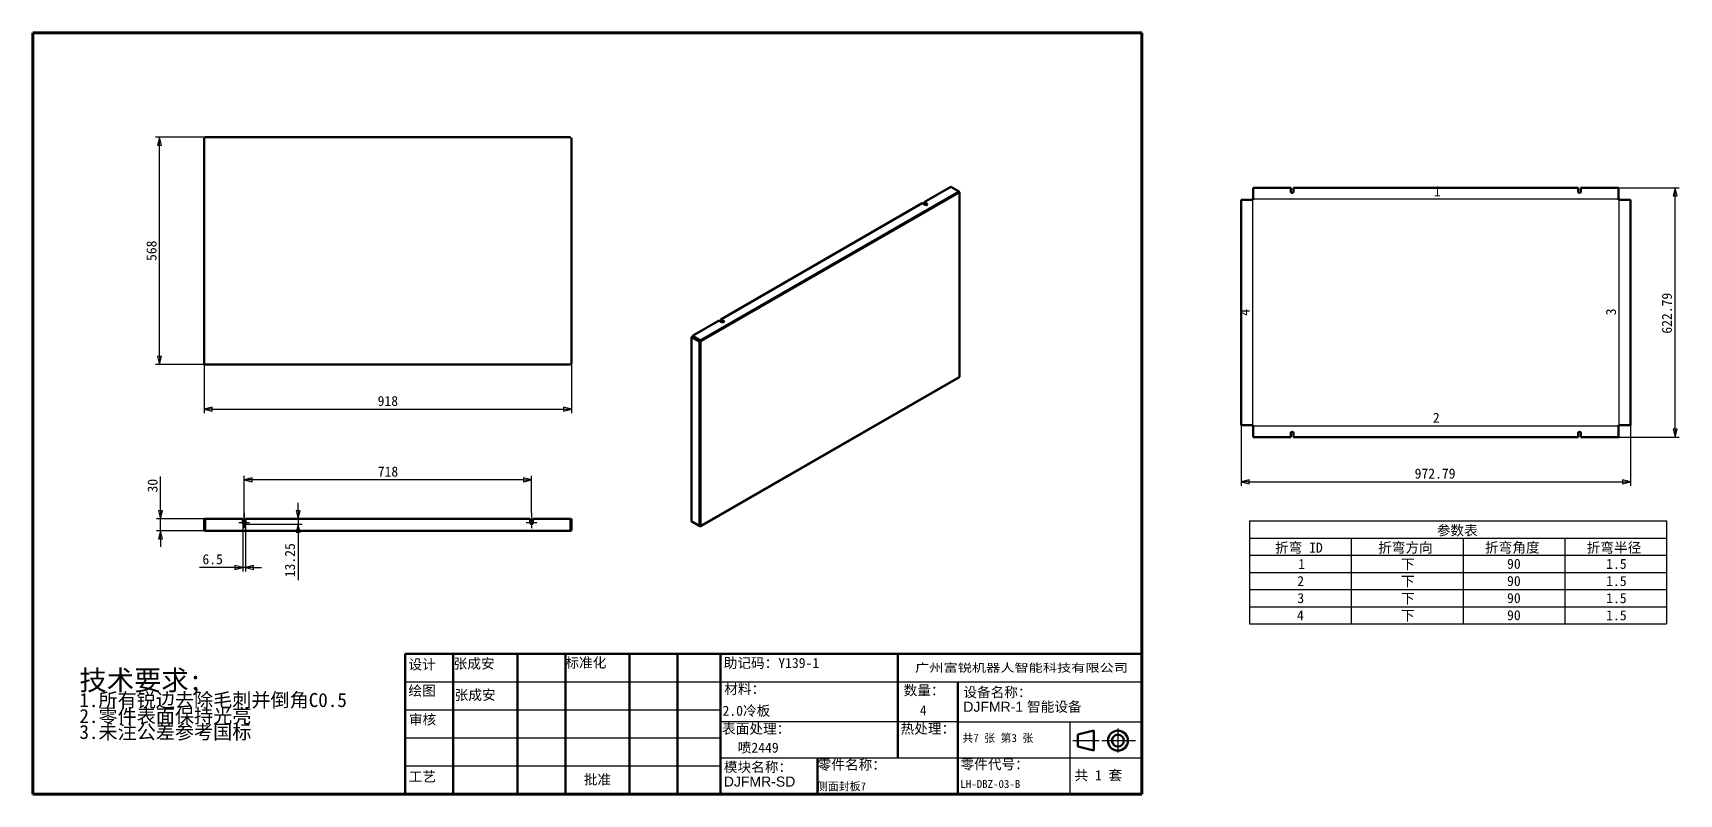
# Model space of a CAD drawing. Header units: millimetres. Extents: x 100 to 4212, y 100 to 2000.
import ezdxf
from ezdxf.enums import TextEntityAlignment as Align

# ---------------------------------------------------------------- set-up
doc = ezdxf.new("R2010")
doc.units = ezdxf.units.MM
doc.header["$LTSCALE"] = 10
doc.linetypes.add('CHAIN', pattern=[0.3543, 0.2362, -0.0295, 0.0591, -0.0295])
for name, color, linetype, lineweight in [('中心标记 (ISO)', 1, 'Continuous', 25), ('中心线 (ISO)', 1, 'Continuous', 25), ('可见 (ISO)', 7, 'Continuous', 50), ('可见窄的 (ISO)', 7, 'Continuous', 35), ('图框 (ISO)', 7, 'Continuous', 70), ('尺寸 (ISO)', 5, 'Continuous', 25), ('标题 (ISO)', 7, 'Continuous', 50), ('符号 (ISO)', 7, 'Continuous', 25)]:
    doc.layers.add(name, color=color, linetype=linetype, lineweight=lineweight)
doc.styles.add('文本样式126', font='', dxfattribs={"width": 1.3})
doc.styles.add('文本样式19', font='tahoma.ttf')
doc.styles.add('文本样式91', font='')
doc.styles.add('注释文本 (ISO)', font='')
doc.styles.get('文本样式126').set_extended_font_data('FangSong')
doc.styles.get('文本样式91').set_extended_font_data('FangSong')
doc.styles.get('注释文本 (ISO)').set_extended_font_data('FangSong')
doc.dimstyles.new('默认 (GB)', dxfattribs={"dimscale": 10, "dimtxt": 2.5, "dimasz": 2, "dimexe": 1, "dimexo": 0, "dimgap": 0.75, "dimtad": 1, "dimtoh": 1, "dimrnd": 1e-08, "dimdsep": 46, "dimtxsty": '注释文本 (ISO)', "dimblk": 'Filled-2', "dimcen": 0.09, "dimdle": 10, "dimclrd": 256, "dimclre": 256, "dimclrt": 256, "dimaunit": 1, "dimadec": 3, "dimazin": 2, "dimtfac": 0.52, "dimtmove": 0, "dimatfit": 3, "dimldrblk": 'Filled-1', "dimfxl": 0, "dimtolj": 1, "dimlwd": -1, "dimlwe": -1, "dimarcsym": 0})

# ---------------------------------------------------------------- blocks, each defined once
blk = doc.blocks.new('图框 A3-A4')
at = {"layer": '图框 (ISO)'}
for p, q in [((287, 200), (10, 200)), ((10, 200), (10, 10)), ((287, 10), (287, 200)), ((10, 10), (287, 10))]:
    blk.add_line(p, q, dxfattribs=at)
blk = doc.blocks.new('标题栏 GB1')
at = {"layer": '标题 (ISO)'}
for p, q in [((194.57, 65.23), (194.57, 72.23)), ((194.57, 72.23), (378.57, 72.23)), ((206.57, 65.23), (206.57, 72.23)), ((222.57, 65.23), (222.57, 72.23)), ((234.57, 65.23), (234.57, 72.23)), ((250.57, 65.23), (250.57, 72.23)), ((262.57, 65.23), (262.57, 72.23)), ((273.31, 65.23), (273.31, 72.23)), ((317.57, 65.23), (317.57, 72.23)), ((378.57, 72.23), (378.57, 65.23)), ((194.57, 37.23), (194.57, 65.23)), ((206.57, 37.23), (206.57, 65.23)), ((222.57, 44.23), (222.57, 65.23)), ((234.57, 37.23), (234.57, 65.23)), ((250.57, 37.23), (250.57, 65.23)), ((262.57, 37.23), (262.57, 65.23)), ((273.31, 65.23), (273.31, 37.23)), ((317.57, 55.23), (317.57, 65.23)), ((378.57, 65.23), (378.57, 37.23)), ((317.57, 55.23), (317.57, 46.23)), ((366.57, 53.06), (362.57, 52.06)), ((362.57, 52.06), (362.57, 49.06)), ((366.57, 48.06), (366.57, 53.06)), ((297.57, 46.23), (297.57, 37.23)), ((362.57, 49.06), (366.57, 48.06)), ((222.57, 44.23), (222.57, 37.23)), ((378.57, 37.23), (194.57, 37.23))]:
    blk.add_line(p, q, dxfattribs=at)
at = {"layer": '标题 (ISO)', "lineweight": 25}
for p, q in [((194.57, 65.23), (273.31, 65.23)), ((273.31, 65.23), (378.57, 65.23)), ((194.57, 58.23), (273.31, 58.23)), ((332.57, 55.23), (273.31, 55.23)), ((332.57, 55.23), (378.57, 55.23)), ((360.57, 55.23), (360.57, 46.23)), ((372.58, 53.56), (372.58, 47.56)), ((194.57, 51.23), (273.31, 51.23)), ((361.32, 50.56), (367.88, 50.56)), ((368.55, 50.56), (370.07, 50.56)), ((370.07, 50.56), (376.97, 50.56)), ((273.31, 46.23), (378.57, 46.23)), ((360.57, 46.23), (360.57, 37.23)), ((194.57, 44.23), (273.31, 44.23))]:
    blk.add_line(p, q, dxfattribs=at)
at = {"layer": '标题 (ISO)', "lineweight": 50}
blk.add_line((332.57, 65.23), (332.57, 37.23), dxfattribs=at)
at = {"layer": '标题 (ISO)'}
for radius in [2.5, 1.5]:
    blk.add_circle((372.57, 50.56), radius, dxfattribs=at)
at = {"layer": '标题 (ISO)', "style": '文本样式126', "width": 1.3}
blk.add_text('广州富锐机器人智能科技有限公司', height=2, dxfattribs=at).set_placement((348.5, 68.73), align=Align.MIDDLE_CENTER)
at = {"layer": '标题 (ISO)', "char_height": 2.5, "style": '注释文本 (ISO)'}
for s, insert, attachment_point in [('\\f仿宋|b0|i0;设计', (195.38, 70.83), 1), ('张成安', (206.66, 71.05), 1), ('\\f仿宋|b0|i0;标准化', (234.57, 71.28), 1), ('助记码：Y139-1', (274.11, 71.21), 1), ('\\f仿宋|b0|i0;绘图', (195.35, 64.28), 1), ('张成安', (206.92, 63.22), 1), ('\\f仿宋|b0|i0;材料：', (274.24, 64.72), 1), ('\\f仿宋|b0|i0;数量：', (319.04, 64.37), 1), ('\\f仿宋|b0|i0;审核', (195.48, 57.07), 1), ('\\f仿宋|b0|i0;热处理：', (318.29, 54.82), 1), ('\\f仿宋|b0|i0;零件名称：', (297.57, 45.8), 1), ('\\f仿宋|b0|i0;零件代号：', (333.25, 45.9), 1), ('\\f仿宋|b0|i0;批准', (242.57, 40.73), 5)]:
    blk.add_mtext(s, dxfattribs=dict(at, insert=insert, attachment_point=attachment_point))
at = {"layer": '标题 (ISO)', "char_height": 2.5, "attachment_point": 1, "line_spacing_factor": 0.872369, "style": '注释文本 (ISO)'}
for s, insert in [('设备名称：\\P\\fArial|b0|i0;\\H2.5000;DJFMR-1 智能设备', (333.96, 63.91)), ('模块名称：\\P\\fArial|b0|i0;\\H2.5000;DJFMR-SD', (274.14, 45.23))]:
    blk.add_mtext(s, dxfattribs=dict(at, insert=insert))
at = {"layer": '标题 (ISO)', "char_height": 2.5, "attachment_point": 1, "style": '注释文本 (ISO)'}
for s, insert, width in [('\\f仿宋|b0|i0;表面处理：', (273.7, 54.78), 18.7135), ('\\f仿宋|b0|i0;工艺', (195.45, 42.85), 7.4854), ('  共 1 套', (358.32, 43.18), 17.7919)]:
    blk.add_mtext(s, dxfattribs=dict(at, insert=insert, width=width))
at = {"layer": '标题 (ISO)', "insert": (333.72, 52.22), "char_height": 2, "width": 27.2374, "attachment_point": 1, "line_spacing_factor": 0.856364, "style": '注释文本 (ISO)'}
blk.add_mtext('\\f仿宋|b0|i0;\\H2.0000;共7 张 第3 张', dxfattribs=at)
at = {"layer": '标题 (ISO)'}
for tag, p, height, style in [('材料_001', (273.82, 56.78), 2.5, '注释文本 (ISO)'), ('零件代号_001', (297.38, 38.16), 2, '文本样式91'), ('描述_001', (333.22, 38.74), 2, '文本样式91')]:
    blk.add_attdef(tag, p, '', height=height, dxfattribs=dict(at, style=style))
at = {"layer": '标题 (ISO)', "style": '文本样式91'}
blk.add_attdef('热处理', text='', height=2, dxfattribs=at).set_placement((318.2, 50.63), align=Align.TOP_LEFT)
at = {"layer": '标题 (ISO)', "style": '文本样式19'}
for tag, p in [('工程核准人', (256.57, 40.73)), ('工程批准日期', (267.94, 40.73))]:
    blk.add_attdef(tag, text='', height=1, dxfattribs=at).set_placement(p, align=Align.MIDDLE_CENTER)
blk = doc.blocks.new('Filled-2')
at = {"color": 0}
for p, q in [((0, 0), (-1, 0.25)), ((-1, 0.25), (-1, -0.25)), ((-1, 0), (0, 0)), ((-1, -0.25), (0, 0))]:
    blk.add_line(p, q, dxfattribs=at)
at = {"color": 0, "flags": 128}
blk.add_lwpolyline([(-1, -0.25), (0, 0)], dxfattribs=at)
at = {"color": 0}
blk.add_solid([(-1, -0.25), (0, 0), (-1, 0.25), (-1, -0.25)], dxfattribs=at)
blk = doc.blocks.new('*D8')
at = {"layer": 'Defpoints', "color": 0}
for p in [(527.5, 1175.1), (1445.5, 1175.1), (1445.5, 1061)]:
    blk.add_point(p, dxfattribs=at)
at = {"layer": '尺寸 (ISO)'}
for p, q in [((527.5, 1175.1), (527.5, 1051)), ((1445.5, 1175.1), (1445.5, 1051)), ((547.5, 1061), (1425.5, 1061))]:
    blk.add_line(p, q, dxfattribs=at)
at = {"layer": '尺寸 (ISO)', "xscale": 20, "yscale": 20, "zscale": 20, "rotation": 180}
blk.add_blockref('Filled-2', (527.5, 1061), dxfattribs=at)
at = {"layer": '尺寸 (ISO)', "xscale": 20, "yscale": 20, "zscale": 20}
blk.add_blockref('Filled-2', (1445.5, 1061), dxfattribs=at)
at = {"layer": '尺寸 (ISO)', "insert": (961, 1093.8), "char_height": 25, "attachment_point": 1, "style": '注释文本 (ISO)'}
blk.add_mtext('\\A1;918', dxfattribs=at)
blk = doc.blocks.new('Filled-1')
at = {"color": 0}
for p, q in [((0, 0), (-1, 0.125)), ((-1, 0.125), (-1, -0.125)), ((-1, 0), (0, 0)), ((-1, -0.125), (0, 0))]:
    blk.add_line(p, q, dxfattribs=at)
at = {"color": 0, "flags": 128}
blk.add_lwpolyline([(-1, -0.125), (0, 0)], dxfattribs=at)
at = {"color": 0}
blk.add_solid([(-1, -0.125), (0, 0), (-1, 0.125), (-1, -0.125)], dxfattribs=at)
blk = doc.blocks.new('*D9')
at = {"layer": 'Defpoints', "color": 0}
for p in [(416.4, 1740.1), (530.5, 1740.1), (530.5, 1172.1)]:
    blk.add_point(p, dxfattribs=at)
at = {"layer": '尺寸 (ISO)'}
for p, q in [((530.5, 1740.1), (406.4, 1740.1)), ((416.4, 1192.1), (416.4, 1720.1)), ((530.5, 1172.1), (406.4, 1172.1))]:
    blk.add_line(p, q, dxfattribs=at)
at = {"layer": '尺寸 (ISO)', "xscale": 20, "yscale": 20, "zscale": 20}
for p, rotation in [((416.4, 1740.1), 90), ((416.4, 1172.1), 270)]:
    blk.add_blockref('Filled-2', p, dxfattribs=dict(at, rotation=rotation))
at = {"layer": '尺寸 (ISO)', "insert": (383.6, 1430.7), "char_height": 25, "attachment_point": 1, "rotation": 90, "style": '注释文本 (ISO)'}
blk.add_mtext('\\A1;568', dxfattribs=at)
blk = doc.blocks.new('*D10')
at = {"layer": 'Defpoints', "color": 0}
for p in [(530.1, 787), (419, 757), (530.5, 757)]:
    blk.add_point(p, dxfattribs=at)
at = {"layer": '尺寸 (ISO)'}
for p, q in [((419, 807), (419, 892.9)), ((530.1, 787), (409, 787)), ((419, 757), (419, 787)), ((530.5, 757), (409, 757)), ((419, 737), (419, 717))]:
    blk.add_line(p, q, dxfattribs=at)
at = {"layer": '尺寸 (ISO)', "xscale": 20, "yscale": 20, "zscale": 20}
for p, rotation in [((419, 787), 270), ((419, 757), 90)]:
    blk.add_blockref('Filled-2', p, dxfattribs=dict(at, rotation=rotation))
at = {"layer": '尺寸 (ISO)', "insert": (386.2, 852.8), "char_height": 25, "attachment_point": 1, "rotation": 90, "style": '注释文本 (ISO)'}
blk.add_mtext('\\A1;30', dxfattribs=at)
blk = doc.blocks.new('*D11')
at = {"layer": 'Defpoints', "color": 0}
for p in [(627.5, 884.8), (1345.5, 802), (627.5, 773.7)]:
    blk.add_point(p, dxfattribs=at)
at = {"layer": '尺寸 (ISO)'}
for p, q in [((627.5, 773.7), (627.5, 894.8)), ((1325.5, 884.8), (647.5, 884.8)), ((1345.5, 802), (1345.5, 894.8))]:
    blk.add_line(p, q, dxfattribs=at)
at = {"layer": '尺寸 (ISO)', "xscale": 20, "yscale": 20, "zscale": 20, "rotation": 180}
blk.add_blockref('Filled-2', (627.5, 884.8), dxfattribs=at)
at = {"layer": '尺寸 (ISO)', "xscale": 20, "yscale": 20, "zscale": 20}
blk.add_blockref('Filled-2', (1345.5, 884.8), dxfattribs=at)
at = {"layer": '尺寸 (ISO)', "insert": (961.3, 917.6), "char_height": 25, "attachment_point": 1, "style": '注释文本 (ISO)'}
blk.add_mtext('\\A1;718', dxfattribs=at)
blk = doc.blocks.new('*D12')
at = {"layer": 'Defpoints', "color": 0}
for p in [(715.4, 787), (627.5, 773.7), (762.3, 773.7)]:
    blk.add_point(p, dxfattribs=at)
at = {"layer": '尺寸 (ISO)'}
for p, q in [((762.3, 807), (762.3, 827)), ((762.3, 787), (762.3, 773.7)), ((627.5, 773.7), (772.3, 773.7)), ((762.3, 753.7), (762.3, 633.7))]:
    blk.add_line(p, q, dxfattribs=at)
at = {"layer": '尺寸 (ISO)', "xscale": 20, "yscale": 20, "zscale": 20}
for p, rotation in [((762.3, 787), 270), ((762.3, 773.7), 90)]:
    blk.add_blockref('Filled-2', p, dxfattribs=dict(at, rotation=rotation))
at = {"layer": '尺寸 (ISO)', "insert": (729.4, 641.2), "char_height": 25, "attachment_point": 1, "rotation": 90, "style": '注释文本 (ISO)'}
blk.add_mtext('\\A1;13.25', dxfattribs=at)
blk = doc.blocks.new('*D13')
at = {"layer": 'Defpoints', "color": 0}
for p in [(624.3, 777), (630.8, 777), (624.3, 665.9)]:
    blk.add_point(p, dxfattribs=at)
at = {"layer": '尺寸 (ISO)'}
for p, q in [((624.3, 777), (624.3, 655.9)), ((630.8, 777), (630.8, 655.9)), ((604.3, 665.9), (515.9, 665.9)), ((630.8, 665.9), (624.3, 665.9)), ((650.8, 665.9), (670.8, 665.9))]:
    blk.add_line(p, q, dxfattribs=at)
at = {"layer": '尺寸 (ISO)', "xscale": 20, "yscale": 20, "zscale": 20}
blk.add_blockref('Filled-2', (624.3, 665.9), dxfattribs=at)
at = {"layer": '尺寸 (ISO)', "xscale": 20, "yscale": 20, "zscale": 20, "rotation": 180}
blk.add_blockref('Filled-2', (630.8, 665.9), dxfattribs=at)
at = {"layer": '尺寸 (ISO)', "insert": (523.4, 698.8), "char_height": 25, "attachment_point": 1, "style": '注释文本 (ISO)'}
blk.add_mtext('\\A1;6.5', dxfattribs=at)
blk = doc.blocks.new('加工')
at = {"layer": '符号 (ISO)', "insert": (-36.68, 11.05), "char_height": 2.5, "width": 80.4946, "attachment_point": 1, "line_spacing_factor": 0.683636, "style": '注释文本 (ISO)'}
blk.add_mtext('{\\H2x;技术要求;\\P\\H0.7x;1.所有锐边去除毛刺并倒角C0.5\\H2.125x; \\H0.47059x;\\P2.零件表面保持光亮\\H1.8404x; \\H0.54337x;\\P3.未注公差参考国标\\H1.8095x; }', dxfattribs=at)
blk = doc.blocks.new('*D14')
at = {"layer": 'Defpoints', "color": 0}
for p in [(3117.7, 1020.8), (4090.5, 1020.8), (4090.5, 879.7)]:
    blk.add_point(p, dxfattribs=at)
at = {"layer": '尺寸 (ISO)'}
for p, q in [((3117.7, 1020.8), (3117.7, 869.7)), ((4090.5, 1020.8), (4090.5, 869.7)), ((3137.7, 879.7), (4070.5, 879.7))]:
    blk.add_line(p, q, dxfattribs=at)
at = {"layer": '尺寸 (ISO)', "xscale": 20, "yscale": 20, "zscale": 20, "rotation": 180}
blk.add_blockref('Filled-2', (3117.7, 879.7), dxfattribs=at)
at = {"layer": '尺寸 (ISO)', "xscale": 20, "yscale": 20, "zscale": 20}
blk.add_blockref('Filled-2', (4090.5, 879.7), dxfattribs=at)
at = {"layer": '尺寸 (ISO)', "insert": (3551.1, 912.6), "char_height": 25, "attachment_point": 1, "style": '注释文本 (ISO)'}
blk.add_mtext('\\A1;972.79', dxfattribs=at)
blk = doc.blocks.new('*D15')
at = {"layer": 'Defpoints', "color": 0}
for p in [(4060.5, 1613.6), (4201.6, 1613.6), (4060.5, 990.8)]:
    blk.add_point(p, dxfattribs=at)
at = {"layer": '尺寸 (ISO)'}
for p, q in [((4060.5, 1613.6), (4211.6, 1613.6)), ((4201.6, 1010.8), (4201.6, 1593.6)), ((4060.5, 990.8), (4211.6, 990.8))]:
    blk.add_line(p, q, dxfattribs=at)
at = {"layer": '尺寸 (ISO)', "xscale": 20, "yscale": 20, "zscale": 20}
for p, rotation in [((4201.6, 1613.6), 90), ((4201.6, 990.8), 270)]:
    blk.add_blockref('Filled-2', p, dxfattribs=dict(at, rotation=rotation))
at = {"layer": '尺寸 (ISO)', "insert": (4168.6, 1249.3), "char_height": 25, "attachment_point": 1, "rotation": 90, "style": '注释文本 (ISO)'}
blk.add_mtext('\\A1;622.79', dxfattribs=at)
blk = doc.blocks.new('表格3')
at = {"layer": '符号 (ISO)'}
for p, q in [((313.83, 78.17), (418.01, 78.17)), ((313.83, 78.17), (313.83, 73.89)), ((418.01, 78.17), (418.01, 73.89)), ((313.83, 73.89), (418.01, 73.89)), ((313.83, 73.89), (313.83, 69.61)), ((339.23, 73.89), (339.23, 69.61)), ((367.21, 73.89), (367.21, 69.61)), ((392.61, 73.89), (392.61, 69.61)), ((418.01, 73.89), (418.01, 69.61)), ((313.83, 69.61), (418.01, 69.61)), ((313.83, 69.61), (313.83, 52.5)), ((339.23, 69.61), (339.23, 52.5)), ((367.21, 69.61), (367.21, 52.5)), ((392.61, 69.61), (392.61, 52.5)), ((418.01, 69.61), (418.01, 52.5)), ((313.83, 65.33), (418.01, 65.33)), ((313.83, 61.05), (418.01, 61.05)), ((313.83, 56.77), (418.01, 56.77)), ((313.83, 52.5), (418.01, 52.5))]:
    blk.add_line(p, q, dxfattribs=at)
at = {"layer": '符号 (ISO)', "char_height": 2.5, "attachment_point": 7, "style": '注释文本 (ISO)'}
for s, insert in [('参数表', (360.64, 74.29)), ('折弯 ID', (320.24, 69.99)), ('折弯方向', (345.99, 69.99)), ('折弯角度', (372.68, 69.99)), ('折弯半径', (398.08, 69.99)), ('1', (326.04, 66.2)), ('下', (351.7, 65.88)), ('90', (378.2, 66.19)), ('1.5', (402.95, 66.18)), ('2', (325.79, 61.93)), ('下', (351.7, 61.6)), ('90', (378.2, 61.91)), ('1.5', (402.95, 61.9)), ('3', (325.82, 57.63)), ('下', (351.7, 57.32)), ('90', (378.2, 57.63)), ('1.5', (402.95, 57.62)), ('4', (325.72, 53.37)), ('下', (351.7, 53.04)), ('90', (378.2, 53.36)), ('1.5', (402.95, 53.34))]:
    blk.add_mtext(s, dxfattribs=dict(at, insert=insert))
blk = doc.blocks.new('2dTransSymbol9')
at = {"layer": '符号 (ISO)', "insert": (359.92, 159.24), "char_height": 2.5, "attachment_point": 7, "style": '注释文本 (ISO)'}
blk.add_mtext('1', dxfattribs=at)
blk = doc.blocks.new('2dTransSymbol10')
at = {"layer": '符号 (ISO)', "insert": (359.66, 102.7), "char_height": 2.5, "attachment_point": 7, "style": '注释文本 (ISO)'}
blk.add_mtext('2', dxfattribs=at)
blk = doc.blocks.new('2dTransSymbol11')
at = {"layer": '符号 (ISO)', "insert": (405.43, 129.51), "char_height": 2.5, "attachment_point": 7, "rotation": 90, "style": '注释文本 (ISO)'}
blk.add_mtext('3', dxfattribs=at)
blk = doc.blocks.new('2dTransSymbol12')
at = {"layer": '符号 (ISO)', "insert": (313.89, 129.41), "char_height": 2.5, "attachment_point": 7, "rotation": 90, "style": '注释文本 (ISO)'}
blk.add_mtext('4', dxfattribs=at)

msp = doc.modelspace()

# ---------------------------------------------------------------- linework, layer by layer
at = {"layer": '中心标记 (ISO)', "linetype": 'CHAIN', "ltscale": 4.250268}
for p, q in [((627.509, 801.984), (627.509, 763.734)), ((1345.509, 801.984), (1345.509, 763.734))]:
    msp.add_line(p, q, dxfattribs=at)
at = {"layer": '中心标记 (ISO)', "linetype": 'CHAIN', "ltscale": 2.9446}
for p, q in [((640.759, 776.984), (614.259, 776.984)), ((1358.759, 776.984), (1332.259, 776.984))]:
    msp.add_line(p, q, dxfattribs=at)
at = {"layer": '中心线 (ISO)'}
for p, q in [((3146.375, 1583.207), (3146.375, 1021.207)), ((4060.071, 1584.903), (3148.071, 1584.903)), ((4061.768, 1021.207), (4061.768, 1583.207)), ((3148.071, 1019.51), (4060.071, 1019.51))]:
    msp.add_line(p, q, dxfattribs=at)
at = {"layer": '可见 (ISO)'}
for p, q in [((529.009, 1737.57), (527.509, 1737.57)), ((527.509, 1737.57), (527.509, 1737.131)), ((530.509, 1737.131), (527.509, 1737.131)), ((527.509, 1175.131), (527.509, 1737.131)), ((529.009, 1737.131), (529.009, 1737.57)), ((530.509, 1740.131), (530.07, 1740.131)), ((530.07, 1738.631), (530.07, 1740.131)), ((530.509, 1738.631), (530.07, 1738.631)), ((530.509, 1740.131), (530.509, 1737.131)), ((530.509, 1740.131), (1442.509, 1740.131)), ((1442.949, 1740.131), (1442.509, 1740.131)), ((1442.509, 1737.131), (1442.509, 1740.131)), ((1442.509, 1738.631), (1442.949, 1738.631)), ((1445.509, 1737.131), (1442.509, 1737.131)), ((1442.949, 1738.631), (1442.949, 1740.131)), ((1444.009, 1737.131), (1444.009, 1737.57)), ((1444.009, 1737.57), (1445.509, 1737.57)), ((1445.509, 1737.131), (1445.509, 1737.57)), ((1445.509, 1737.131), (1445.509, 1175.131)), ((2326.018, 1577.332), (2392.62, 1615.685)), ((2392.62, 1615.685), (2411.712, 1604.691)), ((2411.712, 1604.691), (2411.402, 1604.512)), ((2411.712, 1604.307), (2411.712, 1604.691)), ((2413.523, 1603.64), (2411.712, 1604.683)), ((2412.741, 1603.19), (2413.523, 1603.64)), ((2413.523, 1603.281), (2413.523, 1603.64)), ((3147.632, 1613.6), (3241.821, 1613.6)), ((3147.632, 1586.6), (3147.632, 1613.6)), ((3241.821, 1603.6), (3241.821, 1613.6)), ((3248.321, 1613.6), (3248.321, 1603.6)), ((3248.321, 1613.6), (3959.821, 1613.6)), ((3959.821, 1603.6), (3959.821, 1613.6)), ((3966.321, 1613.6), (3966.321, 1603.6)), ((3966.321, 1613.6), (4060.511, 1613.6)), ((4060.511, 1613.6), (4060.511, 1586.6)), ((1818.316, 1284.965), (2321.422, 1574.685)), ((2328.493, 1570.613), (2321.422, 1574.685)), ((2326.018, 1576.105), (2326.018, 1577.332)), ((2326.018, 1577.332), (2333.09, 1573.26)), ((2333.09, 1572.033), (2326.018, 1576.105)), ((2412.904, 1602.925), (2413.523, 1603.281)), ((2414.402, 1142.598), (2414.402, 1602.059)), ((3117.678, 1020.768), (3117.678, 1583.646)), ((3117.678, 1583.646), (3144.678, 1583.646)), ((3144.678, 1583.646), (3144.678, 1583.207)), ((3144.678, 1583.207), (3148.071, 1583.207)), ((3148.071, 1586.6), (3147.632, 1586.6)), ((3148.071, 1583.207), (3148.071, 1586.6)), ((4060.511, 1586.6), (4060.071, 1586.6)), ((4060.071, 1586.6), (4060.071, 1583.207)), ((4060.071, 1583.207), (4063.464, 1583.207)), ((4063.464, 1583.207), (4063.464, 1583.646)), ((4063.464, 1583.646), (4090.464, 1583.646)), ((4090.464, 1583.646), (4090.464, 1020.768)), ((1747.118, 1243.965), (1813.72, 1282.318)), ((1820.791, 1278.247), (1813.72, 1282.318)), ((1818.316, 1283.739), (1818.316, 1284.965)), ((1818.316, 1284.965), (1825.387, 1280.893)), ((1825.387, 1279.667), (1818.316, 1283.739)), ((1746.368, 1241.44), (1745.307, 1240.829)), ((1745.307, 780.649), (1745.307, 1240.829)), ((1745.307, 1240.829), (1764.399, 1229.835)), ((1765.46, 1230.445), (1746.368, 1241.44)), ((1766.21, 1232.971), (1747.118, 1243.965)), ((1747.118, 1242.739), (1747.118, 1243.965)), ((1766.21, 1231.744), (1747.118, 1242.739)), ((1765.46, 1230.445), (1764.399, 1229.835)), ((1765.46, 1230.086), (1764.399, 1229.475)), ((1764.399, 1229.835), (1764.399, 1229.475)), ((1765.46, 1230.086), (1765.46, 1230.445)), ((1766.52, 1233.15), (1766.21, 1232.971)), ((1766.21, 1231.744), (1766.21, 1232.971)), ((1766.52, 1231.923), (1766.21, 1231.744)), ((1766.52, 1231.923), (1766.52, 1233.15)), ((1767.581, 1230.086), (1768.642, 1229.475)), ((527.509, 1175.131), (530.509, 1175.131)), ((527.509, 1175.131), (527.509, 1174.691)), ((529.009, 1174.691), (527.509, 1174.691)), ((529.009, 1175.131), (529.009, 1174.691)), ((530.509, 1173.631), (530.07, 1173.631)), ((530.07, 1173.631), (530.07, 1172.131)), ((530.07, 1172.131), (530.509, 1172.131)), ((530.509, 1175.131), (530.509, 1172.131)), ((1442.509, 1172.131), (530.509, 1172.131)), ((1442.509, 1175.131), (1445.509, 1175.131)), ((1442.509, 1172.131), (1442.509, 1175.131)), ((1442.509, 1173.631), (1442.949, 1173.631)), ((1442.509, 1172.131), (1442.949, 1172.131)), ((1442.949, 1173.631), (1442.949, 1172.131)), ((1444.009, 1175.131), (1444.009, 1174.691)), ((1444.009, 1174.691), (1445.509, 1174.691)), ((1445.509, 1174.691), (1445.509, 1175.131)), ((1768.017, 768.636), (2412.899, 1139.998)), ((3144.678, 1020.768), (3117.678, 1020.768)), ((3148.071, 1021.207), (3144.678, 1021.207)), ((3144.678, 1021.207), (3144.678, 1020.768)), ((3147.632, 990.814), (3147.632, 1017.814)), ((3147.632, 1017.814), (3148.071, 1017.814)), ((3241.821, 990.814), (3147.632, 990.814)), ((3148.071, 1017.814), (3148.071, 1021.207)), ((3241.821, 990.814), (3241.821, 1000.814)), ((3248.321, 1000.814), (3248.321, 990.814)), ((3959.821, 990.814), (3248.321, 990.814)), ((3959.821, 990.814), (3959.821, 1000.814)), ((3966.321, 1000.814), (3966.321, 990.814)), ((4060.511, 990.814), (3966.321, 990.814)), ((4060.071, 1021.207), (4060.071, 1017.814)), ((4063.464, 1021.207), (4060.071, 1021.207)), ((4060.071, 1017.814), (4060.511, 1017.814)), ((4060.511, 1017.814), (4060.511, 990.814)), ((4063.464, 1020.768), (4063.464, 1021.207)), ((4090.464, 1020.768), (4063.464, 1020.768)), ((527.509, 786.984), (527.509, 759.984)), ((529.009, 786.984), (527.509, 786.984)), ((529.009, 759.984), (529.009, 786.984)), ((530.07, 786.984), (624.259, 786.984)), ((530.07, 759.984), (530.07, 786.984)), ((624.259, 776.984), (624.259, 786.984)), ((630.759, 786.984), (630.759, 776.984)), ((630.759, 786.984), (1342.259, 786.984)), ((1342.259, 776.984), (1342.259, 786.984)), ((1348.759, 786.984), (1348.759, 776.984)), ((1348.759, 786.984), (1442.949, 786.984)), ((1442.949, 786.984), (1442.949, 759.984)), ((1444.009, 759.984), (1444.009, 786.984)), ((1444.009, 786.984), (1445.509, 786.984)), ((1445.509, 759.984), (1445.509, 786.984)), ((529.009, 759.984), (527.509, 759.984)), ((530.509, 759.984), (530.07, 759.984)), ((530.509, 759.984), (530.509, 756.984)), ((1442.509, 756.984), (530.509, 756.984)), ((1442.949, 759.984), (1442.509, 759.984)), ((1442.509, 756.984), (1442.509, 759.984)), ((1444.009, 759.984), (1445.509, 759.984)), ((1764.399, 769.655), (1745.307, 780.649)), ((1747.118, 779.606), (1747.118, 779.598)), ((1747.118, 779.598), (1766.21, 768.604)), ((1764.399, 770.014), (1764.399, 769.655)), ((1764.734, 769.848), (1764.399, 769.655)), ((1766.21, 769.517), (1766.21, 768.604)), ((1766.21, 768.604), (1766.52, 768.783)), ((1766.52, 769.508), (1766.52, 768.783))]:
    msp.add_line(p, q, dxfattribs=at)
for centre, radius, start, end in [((3245.071, 1603.6), 3.25, 180, 0), ((3963.071, 1603.6), 3.25, 180, 0), ((3245.071, 1000.814), 3.25, 0, 180), ((3963.071, 1000.814), 3.25, 0, 180), ((530.509, 759.984), 3, 180, 270), ((530.509, 759.984), 1.5, 180, 270), ((627.509, 776.984), 3.25, 180, 0), ((1345.509, 776.984), 3.25, 180, 0), ((1442.509, 759.984), 3, 270, 0), ((1442.509, 759.984), 1.5, 270, 0)]:
    msp.add_arc(centre, radius, start, end, dxfattribs=at)
for centre, major_axis, ratio, start_param, end_param in [((2411.402, 1602.059), (1.497, -2.6), 0.57809312, 0.78733187, 2.3581282), ((2330.791, 1571.936), (3.25, 0), 0.5758617, 3.92699082, 7.06858347), ((2330.791, 1570.71), (3.25, 0), 0.5758617, 0.33378512, 0.78539816), ((2411.402, 1602.059), (3, 0), 0.5758617, 5.49778714, 7.06858347), ((1823.089, 1279.57), (3.25, 0), 0.5758617, 3.92699082, 7.06858347), ((1823.089, 1278.344), (3.25, 0), 0.5758617, 0.33378512, 0.78539816), ((1766.52, 1230.697), (3, 0), 0.5758617, 3.92699082, 5.49778714), ((1766.52, 1230.697), (-1.5, 0), 0.5758617, 0.78539816, 2.35619449), ((1766.52, 1230.697), (-1.497, 2.6), 0.57809312, 3.92892453, 5.49972085), ((1766.52, 1230.697), (-0.749, 1.3), 0.57809312, 3.92892453, 5.49972085), ((2411.402, 1142.598), (1.497, -2.6), 0.57809312, 0, 0.78733187), ((2411.402, 1142.598), (3, 0), 0.5758617, 5.49778714, 6.28318531), ((1766.52, 771.235), (-3, 0), 0.5758617, 0.78539816, 2.35619449), ((1766.52, 771.235), (1.497, -2.6), 0.57809312, 5.49972085, 7.07051718)]:
    msp.add_ellipse(centre, major_axis=major_axis, ratio=ratio, start_param=start_param, end_param=end_param, dxfattribs=at)
at = {"layer": '可见窄的 (ISO)'}
for p, q in [((1766.52, 1233.15), (2411.402, 1604.512)), ((2413.523, 1600.838), (1768.642, 1229.475)), ((2333.09, 1573.26), (2333.09, 1572.033)), ((2413.523, 1141.376), (2413.523, 1600.838)), ((1825.387, 1280.893), (1825.387, 1279.667)), ((1764.399, 770.014), (1764.399, 1229.475)), ((1768.642, 1229.475), (1768.642, 770.014)), ((1768.642, 770.014), (2413.523, 1141.376))]:
    msp.add_line(p, q, dxfattribs=at)

# ---------------------------------------------------------------- block references
at = {"xscale": 10, "yscale": 10, "zscale": 10}
for name, p in [('图框 A3-A4', (0, 0)), ('表格3', (0, 0)), ('加工', (582.927, 298.717))]:
    msp.add_blockref(name, p, dxfattribs=at)
msp.add_blockref('标题栏 GB1', (-915.711, -272.252), dxfattribs=at).add_auto_attribs({'零件代号_001': '侧面封板7', '描述_001': 'LH-DBZ-03-B', '材料_001': '2.0冷板'})
at = {"layer": '符号 (ISO)', "xscale": 10, "yscale": 10, "zscale": 10}
for name in ['2dTransSymbol9', '2dTransSymbol12', '2dTransSymbol11', '2dTransSymbol10']:
    msp.add_blockref(name, (0, 0), dxfattribs=at)

# ---------------------------------------------------------------- texts
at = {"layer": '符号 (ISO)', "char_height": 25, "attachment_point": 1, "style": '注释文本 (ISO)'}
for s, insert, width in [('{4}', (2315.109, 321.339), 60), ('{喷2449}', (1860.503, 228.4), 112.2807)]:
    msp.add_mtext(s, dxfattribs=dict(at, insert=insert, width=width))

# ---------------------------------------------------------------- dimensions: what is measured, and where the dimension line sits
at = {"layer": '尺寸 (ISO)'}
for base, p1, p2, angle, override, picture, middle in [((416.398, 1740.131), (530.509, 1172.131), (530.509, 1740.131), 90, {"dimtoh": 0, "dimdec": 2, "dimtp": 0, "dimtm": 0, "dimtdec": 2, "dimtofl": 0, "dimatfit": 1}, '*D9', (416.398, 1456.02)), ((4201.575, 1613.6), (4060.511, 990.814), (4060.511, 1613.6), 90, {"dimtoh": 0, "dimdec": 2, "dimtp": 0, "dimtm": 0, "dimtdec": 2, "dimtofl": 0, "dimatfit": 1}, '*D15', (4201.575, 1302.318)), ((627.509, 884.845), (1345.509, 801.984), (627.509, 773.734), 180, {"dimtoh": 0, "dimdec": 2, "dimtp": 0, "dimtm": 0, "dimtdec": 2, "dimtofl": 0, "dimatfit": 1}, '*D11', (986.509, 884.845)), ((418.959, 756.984), (530.07, 786.984), (530.509, 756.984), 270, {"dimtoh": 0, "dimdec": 2, "dimtp": 0, "dimtm": 0, "dimtdec": 2, "dimtofl": 1, "dimatfit": 1}, '*D10', (418.959, 869.077)), ((762.294, 773.734), (715.368, 786.984), (627.509, 773.734), 270, {"dimtoh": 0, "dimdec": 2, "dimse1": 1, "dimtp": 0, "dimtm": 0, "dimtdec": 2, "dimtofl": 1, "dimatfit": 1}, '*D12', (762.294, 683.734)), ((624.259, 665.873), (630.759, 776.984), (624.259, 776.984), 180, {"dimtoh": 0, "dimdec": 2, "dimtp": 0, "dimtm": 0, "dimtdec": 2, "dimtofl": 1, "dimatfit": 1}, '*D13', (548.817, 665.873))]:
    dim = msp.add_linear_dim(base=base, p1=p1, p2=p2, angle=angle, dimstyle='默认 (GB)', override=override, dxfattribs=at)
    dim.commit()
    dim.dimension.update_dxf_attribs({"geometry": picture, "text_midpoint": middle, "dimtype": 160})
for base, p1, p2, picture, middle in [((1445.509, 1061.02), (527.509, 1175.131), (1445.509, 1175.131), '*D8', (986.62, 1061.02)), ((4090.464, 879.703), (3117.678, 1020.768), (4090.464, 1020.768), '*D14', (3604.182, 879.703))]:
    dim = msp.add_linear_dim(base=base, p1=p1, p2=p2, dimstyle='默认 (GB)', override={"dimtoh": 0, "dimdec": 2, "dimtp": 0, "dimtm": 0, "dimtdec": 2, "dimtofl": 0, "dimatfit": 1}, dxfattribs=at)
    dim.commit()
    dim.dimension.update_dxf_attribs({"geometry": picture, "text_midpoint": middle, "dimtype": 160})

doc.saveas('drawing.dxf')
